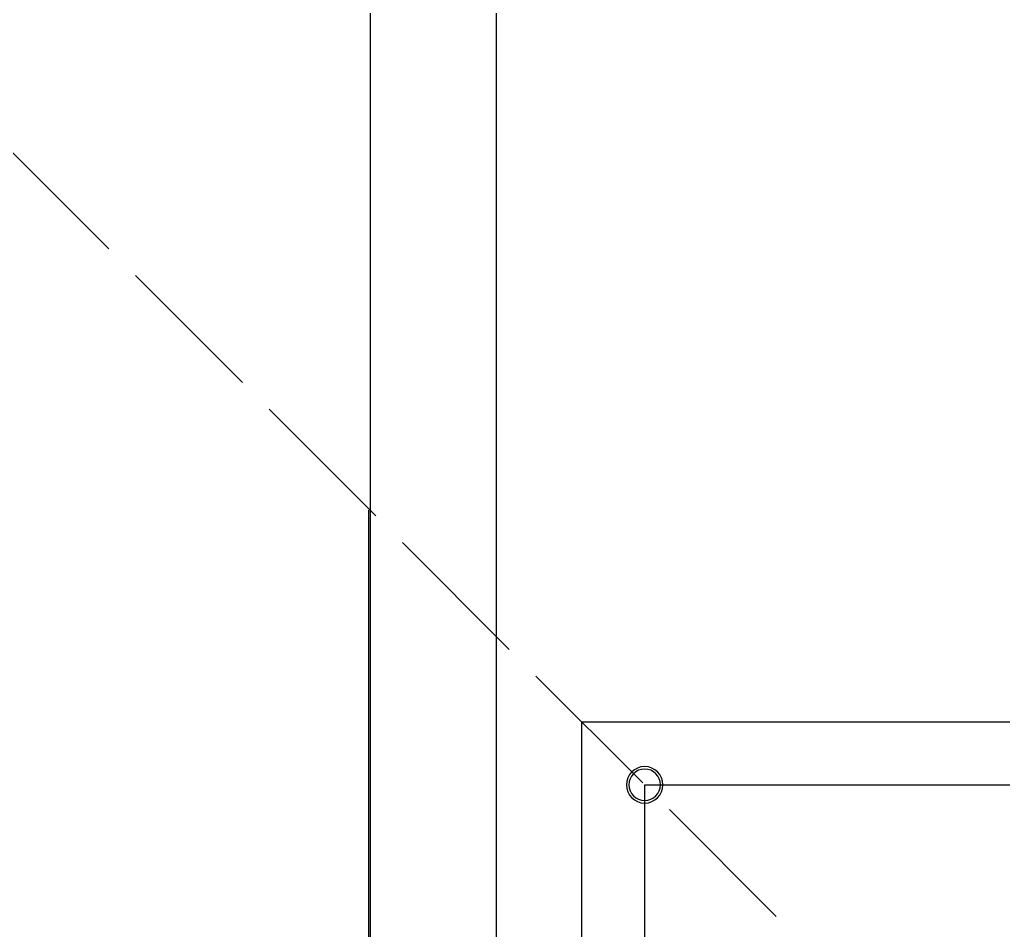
# Model space of a CAD drawing. Header units: millimetres. Extents: x 163705 to 1616509, y 81827 to 302547.
# Drawn here: x 596258 to 597040, y 153525 to 154248 of the extents above; entities that cross this region are included whole.
import ezdxf

# ---------------------------------------------------------------- set-up
doc = ezdxf.new("R2010")
doc.units = ezdxf.units.MM
doc.header["$LTSCALE"] = 10
doc.linetypes.add('ACAD_ISO02W100', pattern=[15, 12, -3])
doc.layers.add('1-文本', color=4, linetype='Continuous', lineweight=0)
doc.layers.add('1-虚线', color=8, linetype='ACAD_ISO02W100', lineweight=0)

# ---------------------------------------------------------------- blocks, each defined once
blk = doc.blocks.new('G$C2612153E')
at = {"lineweight": -2}
blk.add_line((2399.63, 4045.16), (2903.72, 4045.16), dxfattribs=at)
for points in [[(1727.78, 5944.19), (3727.78, 5944.19), (3727.78, 3944.19), (1727.78, 3944.19)], [(1827.78, 5844.19), (3627.78, 5844.19), (3627.78, 4044.19), (1827.78, 4044.19)]]:
    blk.add_lwpolyline(points, close=True)
blk = doc.blocks.new('A$C2352ff67')
at = {"ltscale": 2}
blk.add_lwpolyline([(2667.18, 50), (2667.18, 1150), (1567.18, 1150), (1567.18, 50)], close=True, dxfattribs=at)
at = {"layer": '1-文本', "lineweight": -2}
blk.add_lwpolyline([(1517.18, 500), (1517.18, 0), (2717.18, 0), (2717.18, 1200), (1517.18, 1200), (1517.18, 700)], dxfattribs=at)
for radius in [14.5, 12.5]:
    blk.add_circle((2667.18, 50), radius, dxfattribs=at)
blk = doc.blocks.new('A$C285bc443')
at = {"layer": '1-虚线'}
blk.add_lwpolyline([(2418.33, 1273.9), (721.27, -423.15), (2418.33, -2120.21, -2.414214)], format="xyb", close=True, dxfattribs=at)
at = {"xscale": -1, "rotation": 180}
blk.add_blockref('A$C2352ff67', (-1395.91, 176.85), dxfattribs=at)

msp = doc.modelspace()

# ---------------------------------------------------------------- block references
at = {"rotation": 90}
for name, p in [('G$C2612153E', (600580.646, 150955.08)), ('A$C285bc443', (596881.44, 152369.206))]:
    msp.add_blockref(name, p, dxfattribs=at)

doc.saveas('drawing.dxf')
